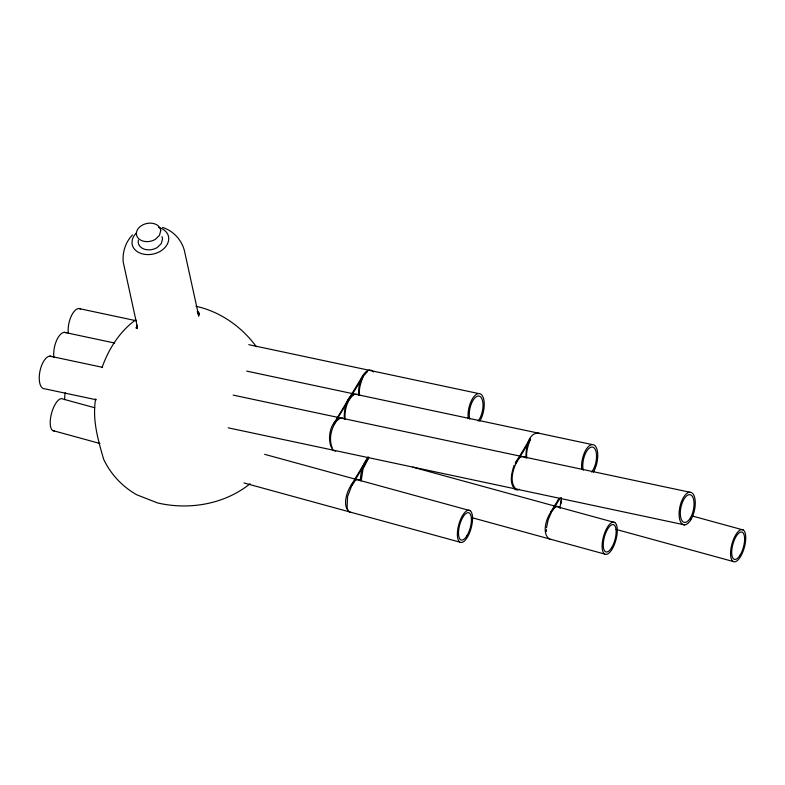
<?xml version="1.0" encoding="UTF-8"?>
<svg xmlns="http://www.w3.org/2000/svg" width="785" height="785" viewBox="0 0 785 785"><rect width="100%" height="100%" fill="white"/><g stroke="black" fill="none" stroke-linecap="round" stroke-linejoin="round"><path stroke-width="1.18" d="M360.364 480.862C360.452 472.855 362.699 464.632 367.645 458.244M361.188 480.763L363.082 468.782L368.253 458.813M546.36 531.484L546.438 529.6M559.99 507.767L561.373 497.553M95.642 398.947C92.081 419.484 97.988 439.747 103.659 459.274C110.714 474.228 122.303 486.641 136.757 494.776L157.373 502.871C188.989 510.358 224.53 504.304 250.101 483.737M137.316 325.432L137.061 328.572L136.659 323.714L123.176 261.807C122.381 252.034 125.571 242.006 132.488 234.95M373.366 371.992L371.717 370.441C368.018 368.744 364.799 372.483 363.062 375.269L333.546 423.91L333.87 424.381L363.759 375.721L367.615 371.452M334.243 424.361L333.546 423.91M359.559 395.248C358.323 388.389 361.669 381.049 363.445 375.25C359.442 380.578 358.254 388.565 358.735 395.375M526.853 457.949C525.479 451.434 529.424 442.779 530.395 438.099L515.431 463.258M515.873 463.444L515.323 462.924M546.507 527.716L548.254 519.493L551.502 512.193M560.961 503.911L561.442 500.85M368.175 456.86L351.287 485.12L351.886 485.287L353.809 482.618M347.107 507.758L347.539 496.728L351.886 485.287L351.209 484.796M550.815 511.967L559.018 498.377M137.13 325.324L136.129 328.169L137.071 325.932M514.136 465.289C511.653 472.678 508.798 483.383 515.264 489.497L517.443 489.987L519.572 489.29M102.021 367.625C108.546 349.04 119.673 331.456 135.785 319.799M516.609 462.237C512.576 469.822 509.396 482.451 515.706 488.78L517.57 489.202M351.886 485.287L368.842 457.341M516.02 463.385L530.464 439.58M552.149 511.28L560.313 497.827M336.834 420.682C331.191 428.11 328.562 438.923 332.134 447.764M515.912 461.776C517.639 458.989 520.857 455.261 524.557 456.948M337.521 420.112L338.718 419.062M353.171 395.257C346.99 400.213 344.34 410.712 345.115 419.053M550.854 511.83L551.561 512.173M195.907 306.268C220.065 311.478 241.927 326.845 256.342 346.754M78.755 308.515L136.227 320.741M248.776 344.674L478.664 393.56M64.311 332.33L114.698 343.045M246.667 371.109L592.184 444.575M49.857 356.135L102.58 367.341M233.184 395.12L689.711 492.195M96.339 399.781L44.814 388.83A16.642 7.487 -78 0 1 40.035 370.834A16.642 7.487 -78 0 1 51.761 356.567M228.141 427.815L515.716 488.967M518.11 489.477L684.667 524.89M335.705 451.09L333.527 450.6C325.667 442.171 329.759 418.101 342.819 418.052M550.148 539.403C539.57 533.918 547.91 510.495 556.938 506.305L558.851 506.747L560.176 508.219M350.532 512.487C339.944 507.012 348.295 483.589 357.322 479.399L359.226 479.841M539.01 433.143C527.746 432.152 525.597 449.717 526.029 458.077M357.273 394.247C345.999 393.256 343.859 410.82 344.291 419.18M692.39 516.03L743.228 529.963A16.642 6.437 -74.7 0 1 740.53 556.624A16.642 6.437 -74.7 0 1 730.707 550.579A16.642 6.437 -74.7 0 1 743.228 529.963M412.792 467.163L614.773 522.525A16.642 6.437 -74.7 0 1 612.084 549.186A16.642 6.437 -74.7 0 1 602.262 543.141A16.642 6.437 -74.7 0 1 614.773 522.525M616.039 529.404L733.092 561.481M94.749 407.758L62.878 399.025A16.642 6.437 -74.7 0 0 51.525 413.381A16.642 6.437 -74.7 0 0 54.391 430.916M264.692 454.338L470.038 510.623A16.642 6.437 -74.7 0 1 467.34 537.283A16.642 6.437 -74.7 0 1 457.518 531.239A16.642 6.437 -74.7 0 1 470.038 510.623M472.344 517.786L604.636 554.043M52.742 430.543L99.95 443.486M243.929 482.952L459.902 542.141M162.534 227.454C173.868 230.908 182.709 241.044 184.848 252.652L198.782 316.149L197.486 311.468M197.761 312.195L199.518 313.529L197.29 311.655M197.339 311.998L199.204 314.657L197.712 311.812M347.834 509.956L347.392 508.552M64.674 399.653A16.642 6.437 -74.7 0 1 65.263 392.736M468.213 418.503A16.642 7.487 -78 0 1 473.787 396.798A16.642 7.487 -78 0 1 483.658 399.025A16.642 7.487 -78 0 1 479.802 421.123M68.305 333.458A16.642 7.487 -78 0 1 71.661 315.295A16.642 7.487 -78 0 1 80.659 308.947M469.754 419.161A14.15 6.359 -78 0 1 473.767 399.261A14.15 6.359 -78 0 1 482.667 401.272A14.15 6.359 -78 0 1 478.134 421.054M581.734 469.518A16.642 7.487 -78 0 1 587.308 447.813A16.642 7.487 -78 0 1 597.179 450.04A16.642 7.487 -78 0 1 593.323 472.138M53.861 357.273A16.642 7.487 -78 0 1 57.217 339.11A16.642 7.487 -78 0 1 66.215 332.752M583.275 470.176A14.15 6.359 -78 0 1 587.288 450.286A14.15 6.359 -78 0 1 596.188 452.297A14.15 6.359 -78 0 1 591.654 472.07M136.423 232.949A18.614 13.718 -12.3 0 0 132.273 239.857L132.017 243.507A18.614 13.718 -12.3 0 0 160.601 251.161C165.125 248.325 168.942 243.595 168.775 238.032A18.614 13.718 -12.3 0 0 158.59 227.414M138.395 240.112A12.325 9.077 -12.3 0 0 143.675 248.933A12.325 9.077 -12.3 0 0 157.147 247.599L161.249 243.654L162.554 238.905A12.325 9.077 -12.3 0 0 161.955 236.609M160.748 230.662L159.443 235.402L155.342 239.356A12.325 9.077 -12.3 0 1 137.404 237.139A12.325 9.077 -12.3 0 1 145.745 223.735A12.325 9.077 -12.3 0 1 160.748 230.662M466.987 535.645A14.15 5.466 -74.7 0 0 469.273 512.988A14.15 5.466 -74.7 0 0 458.636 530.513A14.15 5.466 -74.7 0 0 466.987 535.645M611.721 547.547A14.15 5.466 -74.7 0 0 614.017 524.89A14.15 5.466 -74.7 0 0 603.38 542.415A14.15 5.466 -74.7 0 0 611.721 547.547M740.177 554.995A14.15 5.466 -74.7 0 0 742.463 532.328A14.15 5.466 -74.7 0 0 731.826 549.853A14.15 5.466 -74.7 0 0 740.177 554.995M690.839 519.758A16.642 7.487 -78 0 0 691.614 492.627A16.642 7.487 -78 0 0 679.104 513.243A16.642 7.487 -78 0 0 690.839 519.758M690.29 518.08A14.15 6.359 -78 0 0 690.947 495.021A14.15 6.359 -78 0 0 680.31 512.546A14.15 6.359 -78 0 0 690.29 518.08"/></g></svg>
